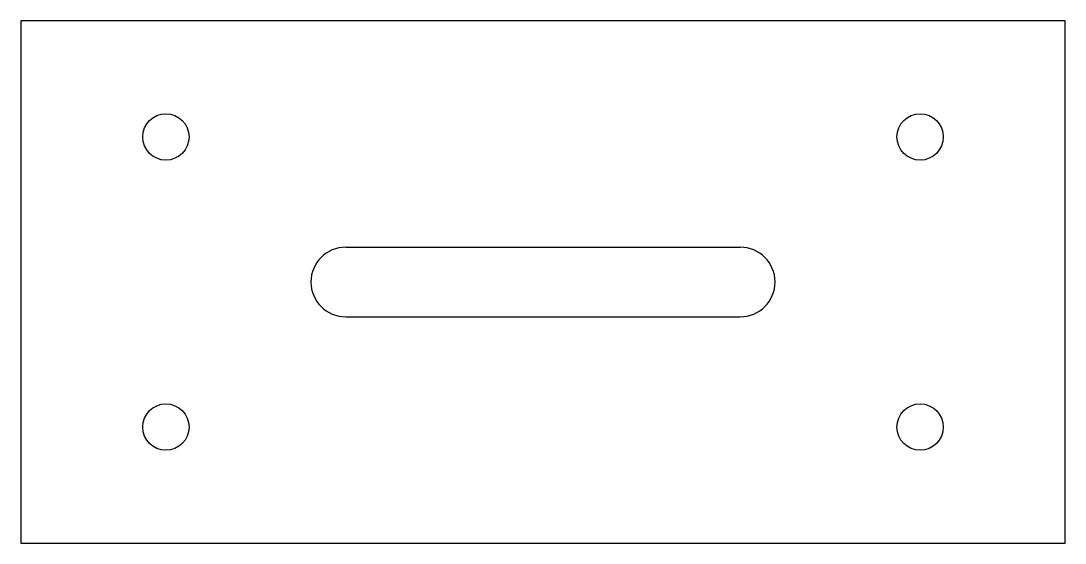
# Model space of a CAD drawing. Header units: millimetres. Extents: x 0 to 180, y 0 to 90.
import ezdxf

# ---------------------------------------------------------------- set-up
doc = ezdxf.new("R2010")
doc.units = ezdxf.units.MM
doc.layers.add('HOLE', color=1, linetype='CONTINUOUS')
doc.layers.add('OUTLINE', color=7, linetype='CONTINUOUS')

msp = doc.modelspace()

# ---------------------------------------------------------------- linework, layer by layer
at = {"layer": 'HOLE'}
for centre in [(25, 70), (155, 70), (25, 20), (155, 20)]:
    msp.add_circle(centre, 4, dxfattribs=at)
at = {"layer": 'OUTLINE'}
for p, q in [((56, 51), (124, 51)), ((56, 39), (124, 39))]:
    msp.add_line(p, q, dxfattribs=at)
msp.add_lwpolyline([(0, 0), (180, 0), (180, 90), (0, 90)], close=True, dxfattribs=at)
for centre, start, end in [((56, 45), 90, 270), ((124, 45), 270, 90)]:
    msp.add_arc(centre, 6, start, end, dxfattribs=at)

doc.saveas('drawing.dxf')
